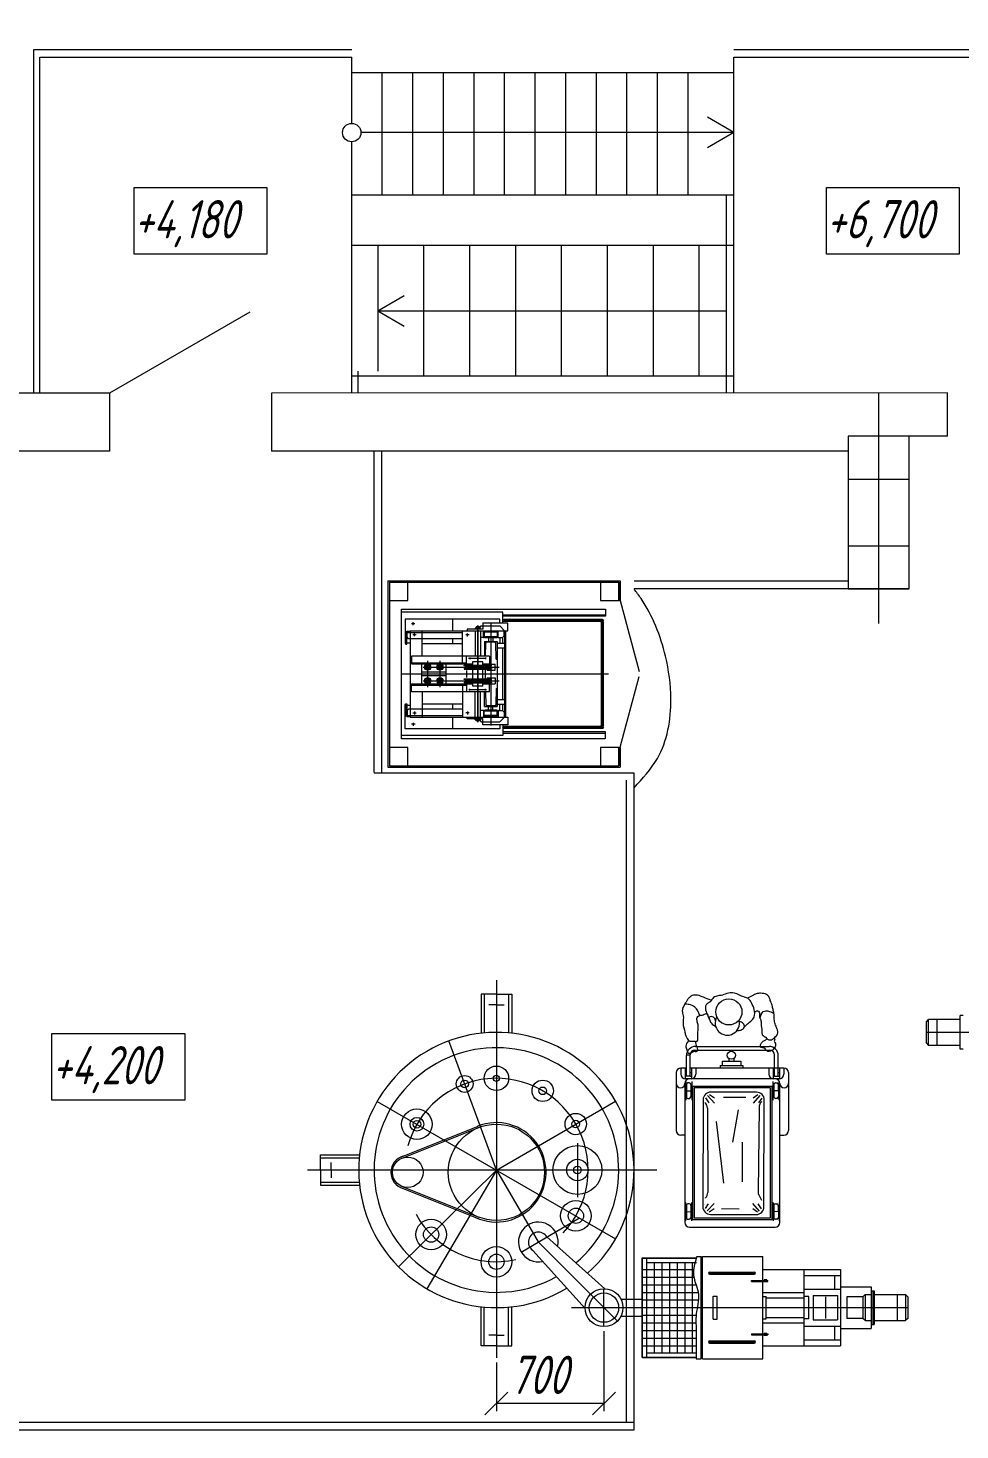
# Model space of a CAD drawing. Header units: millimetres. Extents: x 1337 to 8186, y 1899 to 5236.
# Drawn here: x 6994 to 7089.1, y 2717 to 2860 of the extents above; entities that cross this region are included whole.
import ezdxf

# ---------------------------------------------------------------- set-up
doc = ezdxf.new("R2010")
doc.units = ezdxf.units.MM
for name, color, linetype, lineweight in [('Линия связи (Вновь)', 3, 'Continuous', 60), ('Строительный', 251, 'Continuous', 13), ('Текст', 2, 'Continuous', 25)]:
    doc.layers.add(name, color=color, linetype=linetype, lineweight=lineweight)
doc.styles.add('Simplex', font='simplex.shx', dxfattribs={"width": 0.7, "oblique": 15})

# ---------------------------------------------------------------- blocks, each defined once
blk = doc.blocks.new('A$C049F4C0A')
at = {"layer": 'Строительный', "ltscale": 100}
for p, q in [((244.92, 332.669), (244.92, 355.146)), ((244.92, 355.146), (265.716, 355.146)), ((290.716, 355.146), (321.677, 355.146)), ((245.32, 354.646), (265.716, 354.646)), ((245.32, 332.669), (245.32, 354.646)), ((265.716, 350.317), (265.716, 354.646)), ((290.716, 354.646), (321.177, 354.646)), ((290.716, 332.669), (290.716, 354.646)), ((265.716, 353.646), (290.716, 353.646)), ((267.716, 345.646), (267.716, 353.646)), ((269.716, 345.646), (269.716, 353.646)), ((271.716, 345.646), (271.716, 353.646)), ((273.716, 345.646), (273.716, 353.646)), ((275.716, 345.646), (275.716, 353.646)), ((277.716, 345.646), (277.716, 353.646)), ((279.716, 345.646), (279.716, 353.646)), ((281.716, 345.646), (281.716, 353.646)), ((283.716, 345.646), (283.716, 353.646)), ((285.716, 345.646), (285.716, 353.646)), ((287.716, 345.646), (287.716, 353.646)), ((290.716, 349.717), (288.984, 350.717)), ((290.716, 349.717), (266.316, 349.717)), ((290.716, 349.717), (288.984, 348.717)), ((265.716, 332.669), (265.716, 349.117)), ((251.479, 346.128), (260.168, 346.128)), ((251.479, 341.757), (251.479, 346.128)), ((260.168, 346.128), (260.168, 341.757)), ((265.716, 345.646), (290.716, 345.646)), ((290.216, 332.669), (290.216, 345.646)), ((296.76, 346.128), (305.449, 346.128)), ((296.76, 341.757), (296.76, 346.128)), ((305.449, 346.128), (305.449, 341.757)), ((290.716, 342.327), (265.716, 342.327)), ((267.42, 342.327), (267.42, 334.103)), ((270.42, 342.327), (270.42, 333.781)), ((273.42, 342.327), (273.42, 333.781)), ((276.42, 342.327), (276.42, 333.781)), ((279.42, 342.327), (279.42, 333.781)), ((282.42, 342.327), (282.42, 333.781)), ((285.42, 342.327), (285.42, 333.781)), ((288.42, 342.327), (288.42, 333.781)), ((260.168, 341.757), (251.479, 341.757)), ((305.449, 341.757), (296.76, 341.757)), ((267.42, 338.053), (269.152, 339.053)), ((259.058, 337.969), (249.878, 332.669)), ((267.42, 338.053), (290.216, 338.053)), ((267.42, 338.053), (269.152, 337.053)), ((290.716, 333.781), (265.716, 333.781)), ((266.116, 334.103), (266.116, 332.669)), ((249.878, 332.681), (120.177, 332.669)), ((249.878, 332.681), (249.878, 328.881)), ((304.677, 332.685), (260.478, 332.681)), ((260.478, 332.681), (260.478, 328.881)), ((300.177, 332.674), (300.177, 317.615)), ((304.677, 329.869), (304.677, 332.685)), ((302.177, 329.869), (298.177, 329.869)), ((298.177, 329.869), (298.177, 319.869)), ((304.677, 329.869), (300.177, 329.869)), ((302.177, 319.869), (302.177, 329.869)), ((249.878, 328.881), (242.177, 328.88)), ((298.177, 328.884), (260.478, 328.881)), ((267.177, 307.869), (267.177, 328.869)), ((267.677, 307.869), (267.677, 328.869)), ((298.177, 327.043), (302.177, 327.043)), ((298.177, 322.695), (302.177, 322.695)), ((268.077, 320.41), (283.277, 320.41)), ((268.077, 320.41), (268.077, 308.21)), ((268.077, 320.41), (283.277, 320.41)), ((268.077, 320.41), (268.077, 308.21)), ((268.177, 320.31), (283.177, 320.31)), ((268.177, 320.31), (268.177, 308.31)), ((268.177, 320.31), (283.177, 320.31)), ((268.177, 320.31), (268.177, 308.31)), ((269.377, 320.31), (268.177, 320.31)), ((268.177, 320.31), (268.177, 319.11)), ((269.377, 320.31), (268.177, 320.31)), ((268.177, 320.31), (268.177, 319.11)), ((269.377, 319.11), (269.377, 320.31)), ((269.377, 319.11), (269.377, 320.31)), ((283.177, 320.31), (281.977, 320.31)), ((281.977, 320.31), (281.977, 319.11)), ((283.177, 320.31), (281.977, 320.31)), ((281.977, 320.31), (281.977, 319.11)), ((283.177, 320.31), (283.177, 319.11)), ((283.177, 320.31), (283.177, 319.11)), ((283.177, 319.11), (283.177, 320.31)), ((283.177, 319.11), (283.177, 320.31)), ((283.277, 320.41), (283.277, 319.11)), ((283.277, 320.41), (283.277, 319.11)), ((298.177, 320.369), (284.177, 320.369)), ((268.177, 319.11), (269.377, 319.11)), ((268.177, 319.11), (269.377, 319.11)), ((281.977, 319.11), (283.177, 319.11)), ((281.977, 319.11), (283.177, 319.11)), ((283.177, 319.11), (283.277, 319.11)), ((283.177, 319.11), (283.277, 319.11)), ((283.278, 319.106), (284.52, 314.47)), ((283.278, 319.106), (284.52, 314.47)), ((302.177, 319.869), (284.177, 319.869)), ((302.177, 319.869), (284.177, 319.869)), ((298.177, 319.869), (302.177, 319.869)), ((268.98, 310.068), (268.98, 318.553)), ((268.98, 318.553), (282.322, 318.553)), ((268.98, 310.068), (268.98, 318.553)), ((268.98, 318.553), (282.322, 318.553)), ((275.591, 318.341), (268.98, 318.341)), ((275.591, 318.341), (268.98, 318.341)), ((275.591, 317.635), (275.591, 318.341)), ((275.591, 317.635), (275.591, 318.341)), ((275.591, 318.182), (282.322, 318.182)), ((275.591, 318.182), (282.322, 318.182)), ((282.322, 318.553), (282.322, 318.094)), ((282.322, 318.553), (282.322, 318.094)), ((275.391, 317.897), (269.209, 317.897)), ((269.209, 317.897), (269.209, 316.326)), ((275.391, 317.897), (269.209, 317.897)), ((269.209, 317.897), (269.209, 316.326)), ((269.848, 317.596), (269.631, 317.596)), ((269.848, 317.596), (269.631, 317.596)), ((269.74, 317.502), (269.74, 317.691)), ((269.74, 317.502), (269.74, 317.691)), ((272.3, 317.897), (272.3, 317.14)), ((272.3, 317.897), (272.3, 317.14)), ((274.281, 317.246), (273.256, 317.246)), ((273.256, 317.246), (273.256, 317.14)), ((274.281, 317.246), (273.256, 317.246)), ((273.256, 317.246), (273.256, 317.14)), ((274.138, 317.312), (273.789, 317.312)), ((273.789, 317.312), (273.789, 317.246)), ((274.138, 317.312), (273.789, 317.312)), ((273.789, 317.312), (273.789, 317.246)), ((274.072, 317.384), (273.856, 317.384)), ((273.856, 317.384), (273.856, 317.312)), ((274.072, 317.384), (273.856, 317.384)), ((273.856, 317.384), (273.856, 317.312)), ((273.964, 317.469), (273.964, 311.151)), ((273.964, 311.151), (273.964, 317.469)), ((273.964, 317.469), (273.964, 311.151)), ((273.964, 311.151), (273.964, 317.469)), ((274.072, 317.312), (274.184, 317.452)), ((274.072, 317.312), (274.184, 317.452)), ((274.072, 317.384), (274.072, 317.312)), ((274.072, 317.384), (274.072, 317.312)), ((274.138, 317.246), (274.138, 317.312)), ((274.138, 317.246), (274.138, 317.312)), ((274.184, 317.452), (275.4, 317.452)), ((274.184, 317.452), (275.4, 317.452)), ((275.925, 317.635), (274.281, 317.635)), ((274.281, 317.635), (274.281, 317.246)), ((275.925, 317.635), (274.281, 317.635)), ((274.281, 317.635), (274.281, 317.246)), ((274.811, 317.681), (274.811, 310.94)), ((274.811, 317.681), (274.811, 310.94)), ((275.391, 317.635), (275.391, 317.897)), ((275.391, 317.635), (275.391, 317.897)), ((275.4, 317.452), (275.711, 317.14)), ((275.4, 317.452), (275.711, 317.14)), ((282.322, 318.094), (275.591, 318.094)), ((282.322, 318.094), (275.591, 318.094)), ((282.109, 317.88), (275.661, 317.88)), ((282.109, 317.88), (275.661, 317.88)), ((282.109, 317.81), (275.661, 317.81)), ((282.109, 317.81), (275.661, 317.81)), ((282.109, 317.74), (275.661, 317.74)), ((282.109, 317.74), (275.661, 317.74)), ((275.925, 317.14), (275.925, 317.635)), ((275.925, 317.14), (275.925, 317.635)), ((282.039, 317.656), (282.039, 310.965)), ((282.039, 317.656), (282.039, 310.965)), ((282.109, 317.81), (282.109, 310.81)), ((282.109, 317.81), (282.109, 310.81)), ((282.179, 310.965), (282.179, 317.656)), ((282.179, 310.965), (282.179, 317.656)), ((269.209, 316.326), (269.247, 316.261)), ((269.209, 316.326), (269.247, 316.261)), ((269.247, 316.261), (269.247, 317.049)), ((269.247, 317.049), (269.315, 317.049)), ((269.247, 316.261), (269.247, 317.049)), ((269.247, 317.049), (269.315, 317.049)), ((269.315, 316.261), (269.315, 317.1)), ((269.315, 317.1), (269.527, 317.1)), ((269.315, 316.261), (269.315, 317.1)), ((269.315, 317.1), (269.527, 317.1)), ((269.315, 316.356), (269.527, 316.356)), ((269.315, 316.356), (269.527, 316.356)), ((269.332, 316.709), (269.332, 317.032)), ((269.332, 317.032), (272.959, 317.032)), ((269.332, 316.709), (269.332, 317.032)), ((269.332, 317.032), (272.959, 317.032)), ((269.433, 316.608), (269.332, 316.709)), ((269.433, 316.608), (269.332, 316.709)), ((272.959, 316.608), (269.433, 316.608)), ((272.959, 316.608), (269.433, 316.608)), ((269.527, 317.14), (275.925, 317.14)), ((269.527, 317.14), (269.527, 311.481)), ((269.527, 317.14), (275.925, 317.14)), ((269.527, 317.14), (269.527, 311.481)), ((269.938, 316.87), (269.721, 316.87)), ((269.938, 316.87), (269.721, 316.87)), ((269.83, 316.776), (269.83, 316.964)), ((269.83, 316.776), (269.83, 316.964)), ((270.323, 315.477), (270.323, 317.14)), ((270.323, 315.477), (270.323, 317.14)), ((272.3, 316.608), (272.3, 316.291)), ((272.3, 316.608), (272.3, 316.291)), ((272.959, 315.035), (272.959, 317.14)), ((272.959, 315.035), (272.959, 317.14)), ((273.398, 316.862), (273.18, 316.862)), ((273.398, 316.862), (273.18, 316.862)), ((273.289, 316.767), (273.289, 316.956)), ((273.289, 316.767), (273.289, 316.956)), ((273.789, 317.14), (273.789, 315.477)), ((273.789, 317.14), (273.789, 315.477)), ((274.138, 317.14), (274.138, 315.477)), ((274.138, 317.14), (274.138, 315.477)), ((274.329, 316.701), (274.138, 316.701)), ((274.329, 316.701), (274.138, 316.701)), ((274.329, 316.701), (274.329, 317.14)), ((274.329, 316.701), (274.329, 317.14)), ((274.329, 316.701), (274.368, 316.701)), ((274.329, 316.701), (274.368, 316.701)), ((274.368, 316.701), (274.385, 316.734)), ((274.368, 316.701), (274.385, 316.734)), ((274.417, 317.089), (274.385, 317.034)), ((274.417, 317.089), (274.385, 317.034)), ((274.385, 317.034), (274.385, 316.734)), ((275.236, 317.034), (274.385, 317.034)), ((274.385, 317.034), (274.385, 316.734)), ((275.236, 317.034), (274.385, 317.034)), ((274.417, 316.68), (274.385, 316.734)), ((275.236, 316.734), (274.385, 316.734)), ((274.417, 316.68), (274.385, 316.734)), ((275.236, 316.734), (274.385, 316.734)), ((274.407, 316.432), (275.235, 316.432)), ((274.407, 316.432), (274.407, 315.477)), ((274.407, 316.432), (275.235, 316.432)), ((274.407, 316.432), (274.407, 315.477)), ((275.205, 317.089), (274.417, 317.089)), ((275.205, 317.089), (274.417, 317.089)), ((275.205, 316.68), (274.417, 316.68)), ((275.205, 316.68), (274.417, 316.68)), ((274.459, 315.477), (274.477, 316.333)), ((274.459, 315.477), (274.477, 316.333)), ((274.477, 316.333), (274.529, 316.398)), ((274.477, 316.333), (274.529, 316.398)), ((275.093, 316.398), (274.529, 316.398)), ((275.093, 316.398), (274.529, 316.398)), ((274.599, 317.034), (274.599, 317.089)), ((274.599, 317.034), (274.599, 317.089)), ((274.668, 316.68), (274.668, 316.432)), ((274.668, 316.68), (274.668, 316.432)), ((274.954, 316.68), (274.954, 316.432)), ((274.954, 316.68), (274.954, 316.432)), ((275.023, 317.034), (275.023, 317.089)), ((275.023, 317.034), (275.023, 317.089)), ((275.144, 316.333), (275.093, 316.398)), ((275.144, 316.333), (275.093, 316.398)), ((275.167, 315.271), (275.144, 316.333)), ((275.167, 315.271), (275.144, 316.333)), ((275.205, 317.089), (275.236, 317.034)), ((275.205, 317.089), (275.236, 317.034)), ((275.205, 316.68), (275.236, 316.734)), ((275.205, 316.68), (275.236, 316.734)), ((275.235, 316.432), (275.235, 312.189)), ((275.235, 316.432), (275.235, 312.189)), ((275.732, 316.307), (275.235, 316.307)), ((275.732, 316.307), (275.235, 316.307)), ((275.236, 317.034), (275.236, 316.734)), ((275.236, 317.034), (275.236, 316.734)), ((275.253, 316.701), (275.236, 316.734)), ((275.253, 316.701), (275.236, 316.734)), ((275.293, 316.701), (275.253, 316.701)), ((275.293, 316.701), (275.253, 316.701)), ((275.293, 316.701), (275.293, 317.14)), ((275.293, 316.701), (275.293, 317.14)), ((275.293, 316.701), (275.573, 316.701)), ((275.293, 316.701), (275.573, 316.701)), ((275.41, 316.701), (275.41, 316.307)), ((275.41, 316.701), (275.41, 316.307)), ((275.573, 316.701), (275.678, 316.806)), ((275.573, 316.701), (275.678, 316.806)), ((275.573, 316.701), (275.573, 316.307)), ((275.573, 316.701), (275.573, 316.307)), ((275.678, 316.806), (275.678, 317.14)), ((275.678, 316.806), (275.678, 317.14)), ((275.732, 311.481), (275.732, 317.14)), ((275.732, 311.481), (275.732, 317.14)), ((275.784, 311.481), (275.784, 317.14)), ((275.784, 311.481), (275.784, 317.14)), ((269.247, 316.261), (269.315, 316.261)), ((269.247, 316.261), (269.315, 316.261)), ((274.723, 315.477), (269.614, 315.477)), ((269.614, 315.477), (269.614, 314.963)), ((274.723, 315.477), (269.614, 315.477)), ((269.614, 315.477), (269.614, 314.963)), ((272.959, 316.291), (270.323, 316.291)), ((272.959, 316.291), (270.323, 316.291)), ((273.223, 314.963), (273.223, 315.477)), ((273.223, 314.963), (273.223, 315.477)), ((273.433, 315.396), (273.433, 315.274)), ((273.433, 315.396), (273.433, 315.274)), ((274.461, 315.396), (274.461, 315.274)), ((274.461, 315.396), (274.461, 315.274)), ((274.723, 315.477), (274.723, 314.963)), ((274.723, 315.477), (274.723, 314.963)), ((275.732, 316.006), (275.235, 316.006)), ((275.732, 316.006), (275.235, 316.006)), ((275.573, 316.006), (275.573, 312.615)), ((275.573, 316.006), (275.573, 312.615)), ((269.614, 315.035), (273.223, 315.035)), ((269.614, 315.035), (273.223, 315.035)), ((269.614, 314.963), (273.223, 314.963)), ((269.614, 314.963), (273.223, 314.963)), ((270.27, 314.963), (270.27, 313.657)), ((270.27, 314.963), (270.27, 313.657)), ((270.379, 314.755), (275.367, 314.755)), ((270.379, 314.755), (275.367, 314.755)), ((270.523, 314.761), (270.609, 314.899)), ((270.523, 314.761), (270.609, 314.899)), ((270.609, 314.611), (270.523, 314.761)), ((270.609, 314.611), (270.523, 314.761)), ((270.609, 314.899), (270.769, 314.899)), ((270.609, 314.899), (270.769, 314.899)), ((270.769, 314.611), (270.609, 314.611)), ((270.769, 314.611), (270.609, 314.611)), ((270.689, 313.456), (270.689, 315.164)), ((270.689, 313.456), (270.689, 315.164)), ((270.769, 314.899), (270.853, 314.755)), ((270.769, 314.899), (270.853, 314.755)), ((270.853, 314.755), (270.769, 314.611)), ((270.853, 314.755), (270.769, 314.611)), ((271.323, 314.761), (271.409, 314.899)), ((271.323, 314.761), (271.409, 314.899)), ((271.409, 314.611), (271.323, 314.761)), ((271.409, 314.611), (271.323, 314.761)), ((271.409, 314.899), (271.569, 314.899)), ((271.409, 314.899), (271.569, 314.899)), ((271.569, 314.611), (271.409, 314.611)), ((271.569, 314.611), (271.409, 314.611)), ((271.489, 313.456), (271.489, 315.164)), ((271.489, 313.456), (271.489, 315.164)), ((271.569, 314.899), (271.653, 314.755)), ((271.569, 314.899), (271.653, 314.755)), ((271.653, 314.755), (271.569, 314.611)), ((271.653, 314.755), (271.569, 314.611)), ((271.895, 313.657), (271.895, 314.963)), ((271.895, 313.657), (271.895, 314.963)), ((273.062, 314.845), (273.062, 314.881)), ((273.062, 314.881), (274.865, 314.881)), ((273.062, 314.845), (273.062, 314.881)), ((273.062, 314.881), (274.865, 314.881)), ((273.16, 314.82), (273.062, 314.845)), ((273.16, 314.82), (273.062, 314.845)), ((273.16, 314.691), (273.062, 314.665)), ((273.16, 314.691), (273.062, 314.665)), ((273.062, 314.665), (273.062, 314.629)), ((273.062, 314.665), (273.062, 314.629)), ((273.062, 314.629), (274.865, 314.629)), ((273.062, 314.629), (274.865, 314.629)), ((273.16, 314.82), (274.767, 314.82)), ((273.16, 314.82), (273.16, 314.691)), ((273.16, 314.82), (274.767, 314.82)), ((273.16, 314.82), (273.16, 314.691)), ((273.16, 314.691), (274.767, 314.691)), ((273.16, 314.691), (274.767, 314.691)), ((273.223, 314.963), (273.645, 314.963)), ((273.223, 314.963), (273.645, 314.963)), ((273.223, 314.54), (273.223, 314.081)), ((273.223, 314.54), (273.223, 314.081)), ((273.357, 315.335), (274.515, 315.335)), ((273.357, 315.335), (274.515, 315.335)), ((273.645, 314.881), (273.645, 315.132)), ((273.645, 314.881), (273.645, 315.132)), ((274.282, 315.104), (273.645, 315.104)), ((274.282, 315.104), (273.645, 315.104)), ((273.645, 313.992), (273.645, 314.629)), ((273.645, 313.992), (273.645, 314.629)), ((274.282, 314.881), (274.282, 315.104)), ((274.282, 314.881), (274.282, 315.104)), ((274.282, 314.963), (274.723, 314.963)), ((274.282, 314.963), (274.723, 314.963)), ((274.282, 313.992), (274.282, 314.629)), ((274.282, 313.992), (274.282, 314.629)), ((274.459, 313.992), (274.459, 314.629)), ((274.459, 313.992), (274.459, 314.629)), ((274.564, 314.954), (275.091, 314.954)), ((274.564, 314.954), (274.564, 314.881)), ((274.564, 314.954), (275.091, 314.954)), ((274.564, 314.954), (274.564, 314.881)), ((274.564, 314.556), (274.564, 314.629)), ((274.564, 314.556), (274.564, 314.629)), ((274.564, 314.556), (275.091, 314.556)), ((274.564, 314.556), (275.091, 314.556)), ((274.767, 314.82), (274.865, 314.845)), ((274.767, 314.82), (274.865, 314.845)), ((274.767, 314.82), (274.767, 314.691)), ((274.767, 314.82), (274.767, 314.691)), ((274.767, 314.691), (274.865, 314.665)), ((274.767, 314.691), (274.865, 314.665)), ((274.865, 314.845), (274.865, 314.881)), ((274.865, 314.845), (274.865, 314.881)), ((274.865, 314.665), (274.865, 314.629)), ((274.865, 314.665), (274.865, 314.629)), ((275.091, 314.556), (275.091, 314.954)), ((275.091, 314.556), (275.091, 314.954)), ((275.167, 315.271), (275.235, 315.253)), ((275.167, 315.271), (275.235, 315.253)), ((268.98, 314.31), (282.51, 314.31)), ((268.98, 314.31), (282.51, 314.31)), ((269.614, 313.143), (269.614, 313.657)), ((269.614, 313.657), (273.223, 313.657)), ((269.614, 313.143), (269.614, 313.657)), ((269.614, 313.657), (273.223, 313.657)), ((269.614, 313.586), (273.223, 313.586)), ((269.614, 313.586), (273.223, 313.586)), ((271.895, 314.434), (270.27, 314.434)), ((271.895, 314.434), (270.27, 314.434)), ((271.895, 314.187), (270.27, 314.187)), ((271.895, 314.187), (270.27, 314.187)), ((270.379, 313.866), (275.367, 313.866)), ((270.379, 313.866), (275.367, 313.866)), ((270.523, 313.871), (270.609, 314.01)), ((270.523, 313.871), (270.609, 314.01)), ((270.609, 313.722), (270.523, 313.871)), ((270.609, 313.722), (270.523, 313.871)), ((270.609, 314.01), (270.769, 314.01)), ((270.609, 314.01), (270.769, 314.01)), ((270.769, 313.722), (270.609, 313.722)), ((270.769, 313.722), (270.609, 313.722)), ((270.769, 314.01), (270.853, 313.866)), ((270.769, 314.01), (270.853, 313.866)), ((270.853, 313.866), (270.769, 313.722)), ((270.853, 313.866), (270.769, 313.722)), ((271.323, 313.871), (271.409, 314.01)), ((271.323, 313.871), (271.409, 314.01)), ((271.409, 313.722), (271.323, 313.871)), ((271.409, 313.722), (271.323, 313.871)), ((271.409, 314.01), (271.569, 314.01)), ((271.409, 314.01), (271.569, 314.01)), ((271.569, 313.722), (271.409, 313.722)), ((271.569, 313.722), (271.409, 313.722)), ((271.569, 314.01), (271.653, 313.866)), ((271.569, 314.01), (271.653, 313.866)), ((271.653, 313.866), (271.569, 313.722)), ((271.653, 313.866), (271.569, 313.722)), ((272.959, 313.586), (272.959, 311.481)), ((272.959, 313.586), (272.959, 311.481)), ((273.062, 313.956), (273.062, 313.992)), ((273.062, 313.992), (274.865, 313.992)), ((273.062, 313.956), (273.062, 313.992)), ((273.062, 313.992), (274.865, 313.992)), ((273.16, 313.93), (273.062, 313.956)), ((273.16, 313.93), (273.062, 313.956)), ((273.16, 313.801), (273.062, 313.775)), ((273.16, 313.801), (273.062, 313.775)), ((273.062, 313.775), (273.062, 313.74)), ((273.062, 313.775), (273.062, 313.74)), ((273.062, 313.74), (274.865, 313.74)), ((273.062, 313.74), (274.865, 313.74)), ((273.16, 313.93), (274.767, 313.93)), ((273.16, 313.801), (273.16, 313.93)), ((273.16, 313.93), (274.767, 313.93)), ((273.16, 313.801), (273.16, 313.93)), ((273.16, 313.801), (274.767, 313.801)), ((273.16, 313.801), (274.767, 313.801)), ((273.223, 313.657), (273.223, 313.143)), ((273.223, 313.657), (273.645, 313.657)), ((273.223, 313.657), (273.223, 313.143)), ((273.223, 313.657), (273.645, 313.657)), ((273.645, 313.517), (273.645, 313.74)), ((273.645, 313.517), (273.645, 313.74)), ((274.282, 313.517), (274.282, 313.74)), ((274.282, 313.517), (274.282, 313.74)), ((274.282, 313.657), (274.723, 313.657)), ((274.282, 313.657), (274.723, 313.657)), ((274.564, 314.065), (275.091, 314.065)), ((274.564, 314.065), (274.564, 313.992)), ((274.564, 314.065), (275.091, 314.065)), ((274.564, 314.065), (274.564, 313.992)), ((274.564, 313.667), (274.564, 313.74)), ((274.564, 313.667), (274.564, 313.74)), ((274.564, 313.667), (275.091, 313.667)), ((274.564, 313.667), (275.091, 313.667)), ((274.723, 313.143), (274.723, 313.657)), ((274.723, 313.143), (274.723, 313.657)), ((274.767, 313.93), (274.865, 313.956)), ((274.767, 313.93), (274.865, 313.956)), ((274.767, 313.801), (274.767, 313.93)), ((274.767, 313.801), (274.767, 313.93)), ((274.767, 313.801), (274.865, 313.775)), ((274.767, 313.801), (274.865, 313.775)), ((274.865, 313.956), (274.865, 313.992)), ((274.865, 313.956), (274.865, 313.992)), ((274.865, 313.775), (274.865, 313.74)), ((274.865, 313.775), (274.865, 313.74)), ((275.091, 314.065), (275.091, 313.667)), ((275.091, 314.065), (275.091, 313.667)), ((283.278, 309.514), (284.52, 314.151)), ((283.278, 309.514), (284.52, 314.151)), ((274.723, 313.143), (269.614, 313.143)), ((274.723, 313.143), (269.614, 313.143)), ((270.323, 313.143), (270.323, 311.481)), ((270.323, 313.143), (270.323, 311.481)), ((273.374, 313.286), (274.521, 313.286)), ((273.374, 313.286), (274.521, 313.286)), ((273.433, 313.225), (273.433, 313.347)), ((273.433, 313.225), (273.433, 313.347)), ((274.282, 313.517), (273.645, 313.517)), ((274.282, 313.517), (273.645, 313.517)), ((273.789, 311.481), (273.789, 313.143)), ((273.789, 311.481), (273.789, 313.143)), ((274.138, 311.481), (274.138, 313.143)), ((274.138, 311.481), (274.138, 313.143)), ((274.407, 312.189), (274.407, 313.143)), ((274.407, 312.189), (274.407, 313.143)), ((274.459, 313.143), (274.477, 312.288)), ((274.459, 313.143), (274.477, 312.288)), ((274.461, 313.225), (274.461, 313.347)), ((274.461, 313.225), (274.461, 313.347)), ((275.167, 313.35), (275.144, 312.288)), ((275.167, 313.35), (275.144, 312.288)), ((275.167, 313.35), (275.235, 313.368)), ((275.167, 313.35), (275.235, 313.368)), ((269.209, 312.295), (269.247, 312.36)), ((269.209, 312.295), (269.247, 312.36)), ((269.209, 310.724), (269.209, 312.295)), ((269.209, 310.724), (269.209, 312.295)), ((269.247, 312.36), (269.315, 312.36)), ((269.247, 312.36), (269.247, 311.572)), ((269.247, 312.36), (269.315, 312.36)), ((269.247, 312.36), (269.247, 311.572)), ((269.315, 312.36), (269.315, 311.52)), ((269.315, 312.36), (269.315, 311.52)), ((269.315, 312.265), (269.527, 312.265)), ((269.315, 312.265), (269.527, 312.265)), ((269.433, 312.013), (269.332, 311.912)), ((269.433, 312.013), (269.332, 311.912)), ((269.332, 311.912), (269.332, 311.589)), ((269.332, 311.912), (269.332, 311.589)), ((272.959, 312.013), (269.433, 312.013)), ((272.959, 312.013), (269.433, 312.013)), ((269.938, 311.751), (269.721, 311.751)), ((269.938, 311.751), (269.721, 311.751)), ((269.83, 311.845), (269.83, 311.656)), ((269.83, 311.845), (269.83, 311.656)), ((272.959, 312.33), (270.323, 312.33)), ((272.959, 312.33), (270.323, 312.33)), ((272.3, 312.33), (272.3, 312.013)), ((272.3, 312.33), (272.3, 312.013)), ((273.398, 311.759), (273.18, 311.759)), ((273.398, 311.759), (273.18, 311.759)), ((273.289, 311.853), (273.289, 311.665)), ((273.289, 311.853), (273.289, 311.665)), ((274.329, 311.92), (274.138, 311.92)), ((274.329, 311.92), (274.138, 311.92)), ((274.329, 311.92), (274.368, 311.92)), ((274.329, 311.92), (274.329, 311.481)), ((274.329, 311.92), (274.368, 311.92)), ((274.329, 311.92), (274.329, 311.481)), ((274.368, 311.92), (274.385, 311.887)), ((274.368, 311.92), (274.385, 311.887)), ((274.417, 311.941), (274.385, 311.887)), ((274.417, 311.941), (274.385, 311.887)), ((274.385, 311.587), (274.385, 311.887)), ((275.236, 311.887), (274.385, 311.887)), ((274.385, 311.587), (274.385, 311.887)), ((275.236, 311.887), (274.385, 311.887)), ((274.407, 312.189), (275.235, 312.189)), ((274.407, 312.189), (275.235, 312.189)), ((275.205, 311.941), (274.417, 311.941)), ((275.205, 311.941), (274.417, 311.941)), ((274.477, 312.288), (274.529, 312.223)), ((274.477, 312.288), (274.529, 312.223)), ((275.093, 312.223), (274.529, 312.223)), ((275.093, 312.223), (274.529, 312.223)), ((274.668, 311.941), (274.668, 312.189)), ((274.668, 311.941), (274.668, 312.189)), ((274.954, 311.941), (274.954, 312.189)), ((274.954, 311.941), (274.954, 312.189)), ((275.144, 312.288), (275.093, 312.223)), ((275.144, 312.288), (275.093, 312.223)), ((275.205, 311.941), (275.236, 311.887)), ((275.205, 311.941), (275.236, 311.887)), ((275.732, 312.615), (275.235, 312.615)), ((275.732, 312.615), (275.235, 312.615)), ((275.732, 312.313), (275.235, 312.313)), ((275.732, 312.313), (275.235, 312.313)), ((275.253, 311.92), (275.236, 311.887)), ((275.253, 311.92), (275.236, 311.887)), ((275.236, 311.587), (275.236, 311.887)), ((275.236, 311.587), (275.236, 311.887)), ((275.293, 311.92), (275.253, 311.92)), ((275.293, 311.92), (275.253, 311.92)), ((275.293, 311.92), (275.293, 311.481)), ((275.293, 311.92), (275.573, 311.92)), ((275.293, 311.92), (275.293, 311.481)), ((275.293, 311.92), (275.573, 311.92)), ((275.41, 311.92), (275.41, 312.313)), ((275.41, 311.92), (275.41, 312.313)), ((275.573, 312.313), (275.573, 311.92)), ((275.573, 312.313), (275.573, 311.92)), ((275.573, 311.92), (275.678, 311.814)), ((275.573, 311.92), (275.678, 311.814)), ((275.678, 311.814), (275.678, 311.481)), ((275.678, 311.814), (275.678, 311.481)), ((269.247, 311.572), (269.315, 311.572)), ((269.247, 311.572), (269.315, 311.572)), ((269.315, 311.52), (269.527, 311.52)), ((269.315, 311.52), (269.527, 311.52)), ((269.332, 311.589), (272.959, 311.589)), ((269.332, 311.589), (272.959, 311.589)), ((269.527, 311.481), (275.925, 311.481)), ((269.527, 311.481), (275.925, 311.481)), ((269.848, 311.024), (269.631, 311.024)), ((269.848, 311.024), (269.631, 311.024)), ((269.855, 311.024), (269.638, 311.024)), ((269.855, 311.024), (269.638, 311.024)), ((269.74, 311.119), (269.74, 310.93)), ((269.74, 311.119), (269.74, 310.93)), ((269.74, 311.106), (269.74, 310.918)), ((269.74, 311.106), (269.74, 310.918)), ((272.3, 311.481), (272.3, 310.724)), ((272.3, 311.481), (272.3, 310.724)), ((273.256, 311.374), (273.256, 311.481)), ((273.256, 311.374), (273.256, 311.481)), ((274.281, 311.374), (273.256, 311.374)), ((274.281, 311.374), (273.256, 311.374)), ((273.789, 311.309), (273.789, 311.374)), ((273.789, 311.309), (273.789, 311.374)), ((274.138, 311.309), (273.789, 311.309)), ((274.138, 311.309), (273.789, 311.309)), ((273.856, 311.237), (273.856, 311.309)), ((273.856, 311.237), (273.856, 311.309)), ((274.072, 311.237), (273.856, 311.237)), ((274.072, 311.237), (273.856, 311.237)), ((274.072, 311.237), (274.072, 311.309)), ((274.072, 311.309), (274.184, 311.169)), ((274.072, 311.237), (274.072, 311.309)), ((274.072, 311.309), (274.184, 311.169)), ((274.138, 311.374), (274.138, 311.309)), ((274.138, 311.374), (274.138, 311.309)), ((274.184, 311.169), (275.4, 311.169)), ((274.184, 311.169), (275.4, 311.169)), ((274.281, 310.985), (274.281, 311.374)), ((274.281, 310.985), (274.281, 311.374)), ((275.925, 310.985), (274.281, 310.985)), ((275.925, 310.985), (274.281, 310.985)), ((274.417, 311.532), (274.385, 311.587)), ((275.236, 311.587), (274.385, 311.587)), ((274.417, 311.532), (274.385, 311.587)), ((275.236, 311.587), (274.385, 311.587)), ((275.205, 311.532), (274.417, 311.532)), ((275.205, 311.532), (274.417, 311.532)), ((274.599, 311.587), (274.599, 311.532)), ((274.599, 311.587), (274.599, 311.532)), ((275.023, 311.587), (275.023, 311.532)), ((275.023, 311.587), (275.023, 311.532)), ((275.205, 311.532), (275.236, 311.587)), ((275.205, 311.532), (275.236, 311.587)), ((275.391, 310.985), (275.391, 310.724)), ((275.391, 310.985), (275.391, 310.724)), ((275.4, 311.169), (275.711, 311.481)), ((275.4, 311.169), (275.711, 311.481)), ((275.591, 310.985), (275.591, 310.28)), ((275.591, 310.985), (275.591, 310.28)), ((282.109, 310.88), (275.661, 310.88)), ((282.109, 310.88), (275.661, 310.88)), ((282.109, 310.81), (275.661, 310.81)), ((282.109, 310.81), (275.661, 310.81)), ((275.925, 311.481), (275.925, 310.985)), ((275.925, 311.481), (275.925, 310.985)), ((275.591, 310.28), (268.98, 310.28)), ((275.591, 310.28), (268.98, 310.28)), ((282.268, 310.068), (268.98, 310.068)), ((282.268, 310.068), (268.98, 310.068)), ((275.391, 310.724), (269.209, 310.724)), ((275.391, 310.724), (269.209, 310.724)), ((282.322, 310.527), (275.591, 310.527)), ((282.322, 310.527), (275.591, 310.527)), ((275.591, 310.439), (282.322, 310.439)), ((275.591, 310.439), (282.322, 310.439)), ((282.109, 310.74), (275.661, 310.74)), ((282.109, 310.74), (275.661, 310.74)), ((282.322, 310.068), (282.322, 310.527)), ((282.322, 310.068), (282.322, 310.527)), ((269.377, 309.51), (268.177, 309.51)), ((268.177, 309.51), (268.177, 308.31)), ((269.377, 309.51), (268.177, 309.51)), ((268.177, 309.51), (268.177, 308.31)), ((269.377, 308.31), (269.377, 309.51)), ((269.377, 308.31), (269.377, 309.51)), ((283.177, 309.51), (281.977, 309.51)), ((281.977, 309.51), (281.977, 308.31)), ((283.177, 309.51), (281.977, 309.51)), ((281.977, 309.51), (281.977, 308.31)), ((283.177, 309.51), (283.177, 308.31)), ((283.177, 309.51), (283.277, 309.51)), ((283.177, 309.51), (283.177, 308.31)), ((283.177, 309.51), (283.277, 309.51)), ((283.177, 308.31), (283.177, 309.51)), ((283.177, 308.31), (283.177, 309.51)), ((283.277, 309.51), (283.277, 308.21)), ((283.277, 309.51), (283.277, 308.21)), ((268.077, 308.21), (283.277, 308.21)), ((268.077, 308.21), (283.277, 308.21)), ((268.177, 308.31), (283.177, 308.31)), ((268.177, 308.31), (283.177, 308.31)), ((268.177, 308.31), (269.377, 308.31)), ((268.177, 308.31), (269.377, 308.31)), ((281.977, 308.31), (283.177, 308.31)), ((281.977, 308.31), (283.177, 308.31)), ((284.177, 307.833), (267.177, 307.833)), ((283.677, 307.833), (267.177, 307.833)), ((283.677, 265.369), (283.677, 307.369)), ((284.177, 264.869), (284.177, 307.833)), ((275.177, 294.278), (275.177, 269.58)), ((275.177, 293.369), (274.177, 293.369)), ((274.177, 293.369), (274.177, 290.809)), ((274.377, 293.369), (274.377, 290.829)), ((275.177, 292.669), (274.677, 292.669)), ((275.177, 293.369), (276.177, 293.369)), ((275.177, 292.669), (275.677, 292.669)), ((275.977, 293.369), (275.977, 290.829)), ((276.177, 293.369), (276.177, 290.809)), ((303.297, 291.569), (303.447, 291.719)), ((303.297, 290.169), (303.297, 291.569)), ((305.497, 291.719), (303.447, 291.719)), ((303.447, 290.019), (303.447, 291.719)), ((303.997, 290.019), (303.997, 291.719)), ((305.497, 289.769), (305.497, 291.969)), ((305.697, 291.969), (305.497, 291.969)), ((246.113, 290.805), (254.802, 290.805)), ((246.113, 286.434), (246.113, 290.805)), ((254.802, 290.805), (254.802, 286.434)), ((325.304, 290.869), (303.297, 290.869)), ((275.177, 281.869), (272.062, 290.313)), ((288.205, 289.95), (293.013, 289.95)), ((303.297, 290.169), (303.447, 290.019)), ((305.497, 290.019), (303.447, 290.019)), ((305.697, 289.769), (305.497, 289.769)), ((287.605, 289.4), (287.855, 289.4)), ((287.605, 288.015), (287.605, 289.35)), ((287.855, 288.015), (287.855, 289.4)), ((288.155, 289.7), (293.063, 289.7)), ((289.939, 288.999), (289.938, 288.709)), ((289.942, 288.999), (291.166, 288.995)), ((290.383, 289.163), (290.383, 288.996)), ((290.698, 289.163), (290.698, 288.996)), ((291.162, 288.995), (291.161, 288.706)), ((293.363, 288.015), (293.363, 289.4)), ((293.613, 288.015), (293.613, 289.35)), ((286.937, 288.24), (286.937, 284.454)), ((287.605, 288.54), (287.237, 288.54)), ((287.246, 288.54), (287.246, 288.135)), ((287.525, 288.54), (287.525, 287.836)), ((287.605, 288.252), (287.525, 288.252)), ((287.605, 288.015), (287.525, 288.015)), ((287.855, 288.015), (287.605, 288.015)), ((293.981, 288.54), (287.855, 288.54)), ((287.855, 288.252), (287.935, 288.252)), ((287.855, 288.015), (287.935, 288.015)), ((287.935, 288.54), (287.935, 287.835)), ((288.214, 288.54), (288.214, 288.135)), ((289.804, 288.711), (289.803, 288.54)), ((289.804, 288.71), (291.296, 288.705)), ((291.296, 288.705), (291.295, 288.54)), ((293.003, 288.54), (293.003, 288.135)), ((293.282, 288.54), (293.282, 287.835)), ((293.363, 288.252), (293.282, 288.252)), ((293.363, 288.015), (293.282, 288.015)), ((293.363, 288.015), (293.613, 288.015)), ((293.613, 288.252), (293.693, 288.252)), ((293.613, 288.015), (293.693, 288.015)), ((293.693, 288.54), (293.693, 287.894)), ((293.693, 288.54), (293.693, 287.836)), ((293.972, 288.54), (293.972, 288.135)), ((294.281, 288.24), (294.281, 284.454)), ((287.509, 287.535), (287.509, 278.435)), ((287.523, 287.05), (287.987, 287.048)), ((293.672, 287.835), (287.546, 287.835)), ((287.577, 287.651), (287.57, 286.448)), ((287.603, 287.461), (287.601, 286.652)), ((287.793, 287.561), (287.704, 287.561)), ((287.892, 287.46), (287.89, 286.651)), ((287.967, 287.65), (287.967, 286.447)), ((293.209, 287.335), (288.009, 287.335)), ((288.009, 287.335), (288.009, 278.635)), ((293.109, 287.235), (288.109, 287.235)), ((288.109, 287.235), (288.109, 278.735)), ((293.109, 278.735), (293.109, 287.235)), ((293.209, 278.635), (293.209, 287.335)), ((293.694, 287.05), (293.23, 287.048)), ((293.251, 287.65), (293.251, 286.447)), ((293.325, 287.46), (293.328, 286.651)), ((293.425, 287.561), (293.514, 287.561)), ((293.614, 287.461), (293.616, 286.652)), ((293.64, 287.651), (293.648, 286.448)), ((293.709, 278.435), (293.709, 287.535)), ((254.802, 286.434), (246.113, 286.434)), ((267.378, 286.36), (282.976, 277.378)), ((275.177, 281.869), (282.967, 286.377)), ((287.701, 286.551), (287.79, 286.551)), ((288.696, 286.468), (288.675, 279.468)), ((288.804, 286.292), (288.807, 286.289)), ((288.863, 286.587), (289.079, 286.272)), ((288.982, 286.744), (289.432, 286.251)), ((289.119, 286.803), (289.433, 286.585)), ((292.198, 286.957), (289.198, 286.966)), ((290.023, 286.643), (291.496, 286.638)), ((292.412, 286.734), (291.959, 286.243)), ((292.275, 286.793), (291.96, 286.578)), ((292.529, 286.576), (292.312, 286.262)), ((292.536, 286.36), (292.505, 286.328)), ((292.588, 286.281), (292.584, 286.278)), ((292.675, 279.456), (292.696, 286.456)), ((293.517, 286.551), (293.428, 286.551)), ((288.98, 285.913), (289.001, 280.402)), ((290.999, 285.807), (290.609, 283.692)), ((292.358, 285.98), (292.288, 280.468)), ((268.87, 282.695), (273.988, 284.743)), ((268.907, 282.602), (274.025, 284.651)), ((289.556, 285.042), (290.024, 281)), ((280.477, 283.634), (280.477, 280.086)), ((287.509, 284.154), (287.237, 284.154)), ((291.273, 281.093), (291.281, 283.69)), ((293.709, 284.154), (293.981, 284.154)), ((263.677, 281.869), (263.677, 282.869)), ((263.677, 282.869), (266.237, 282.869)), ((263.677, 282.669), (266.217, 282.669)), ((275.177, 283.037), (275.177, 280.601)), ((285.677, 281.869), (262.831, 281.869)), ((263.677, 281.869), (263.677, 280.869)), ((264.377, 281.869), (264.377, 282.369)), ((264.377, 281.869), (264.377, 281.369)), ((275.177, 281.869), (268.777, 275.541)), ((275.177, 281.869), (270.633, 274.1)), ((275.177, 281.869), (277.919, 277.162)), ((280.458, 281.85), (280.477, 281.869)), ((263.677, 281.069), (266.217, 281.069)), ((263.677, 280.869), (266.237, 280.869)), ((268.87, 280.743), (273.988, 278.694)), ((268.907, 280.835), (274.025, 278.787)), ((287.554, 279.748), (287.546, 278.544)), ((287.793, 279.657), (287.704, 279.657)), ((287.943, 279.747), (287.943, 278.543)), ((288.784, 279.643), (288.787, 279.646)), ((288.842, 279.348), (289.059, 279.662)), ((288.844, 280.035), (288.854, 280.045)), ((288.959, 279.19), (289.413, 279.681)), ((292.39, 279.18), (291.939, 279.673)), ((292.508, 279.337), (292.293, 279.652)), ((292.537, 279.886), (292.352, 280.217)), ((292.568, 279.632), (292.565, 279.635)), ((293.274, 279.747), (293.274, 278.543)), ((293.425, 279.657), (293.514, 279.657)), ((293.664, 279.748), (293.671, 278.544)), ((276.796, 276.507), (280.617, 278.733)), ((287.523, 279.146), (287.987, 279.145)), ((287.603, 279.558), (287.601, 278.748)), ((287.892, 279.557), (287.89, 278.747)), ((288.109, 278.735), (293.109, 278.735)), ((289.097, 279.131), (289.412, 279.346)), ((289.174, 278.966), (292.174, 278.958)), ((289.903, 279.343), (291.062, 279.34)), ((292.252, 279.121), (291.938, 279.339)), ((293.694, 279.146), (293.23, 279.145)), ((293.325, 279.557), (293.328, 278.747)), ((293.614, 279.558), (293.616, 278.748)), ((287.701, 278.648), (287.79, 278.647)), ((287.809, 278.135), (293.409, 278.135)), ((288.009, 278.635), (293.209, 278.635)), ((293.517, 278.648), (293.428, 278.647)), ((277.919, 277.162), (283.089, 271.992)), ((282.264, 274.108), (278.481, 277.489)), ((277.358, 276.834), (280.973, 272.813)), ((284.712, 276.119), (288.263, 276.119)), ((284.712, 269.619), (284.712, 276.119)), ((284.712, 276.099), (288.263, 276.099)), ((284.732, 269.619), (284.732, 276.119)), ((285.012, 269.619), (285.012, 276.119)), ((288.294, 276.219), (288.572, 276.219)), ((288.572, 269.519), (288.572, 276.219)), ((288.612, 269.519), (288.612, 276.219)), ((288.652, 276.219), (292.612, 276.219)), ((288.652, 269.519), (288.652, 276.219)), ((292.612, 274.649), (292.612, 276.219)), ((284.712, 275.369), (288.082, 275.369)), ((285.012, 275.819), (288.263, 275.819)), ((285.512, 269.919), (285.512, 275.819)), ((286.012, 269.919), (286.012, 275.819)), ((286.512, 269.919), (286.512, 275.819)), ((287.012, 269.919), (287.012, 275.819)), ((287.512, 269.919), (287.512, 275.819)), ((288.012, 269.919), (288.012, 275.819)), ((289.042, 275.119), (292.112, 275.119)), ((289.112, 275.189), (292.042, 275.189)), ((292.612, 275.369), (297.692, 275.369)), ((295.312, 270.369), (295.312, 275.369)), ((297.692, 275.369), (297.692, 270.369)), ((284.712, 274.869), (288.093, 274.869)), ((284.712, 274.369), (288.232, 274.369)), ((289.112, 275.049), (292.042, 275.049)), ((291.862, 274.649), (292.939, 274.649)), ((291.862, 274.589), (291.862, 274.649)), ((291.862, 274.589), (292.939, 274.589)), ((292.612, 269.519), (292.612, 274.589)), ((292.871, 274.686), (292.682, 274.686)), ((292.682, 274.686), (292.682, 274.649)), ((292.682, 274.553), (292.682, 274.589)), ((292.871, 274.553), (292.682, 274.553)), ((292.871, 274.649), (292.871, 274.686)), ((292.871, 274.589), (292.871, 274.553)), ((292.939, 274.589), (292.939, 274.649)), ((295.312, 274.969), (297.692, 274.969)), ((297.292, 274.969), (297.292, 274.071)), ((297.692, 274.238), (299.692, 274.238)), ((299.692, 274.238), (299.692, 271.5)), ((282.212, 271.629), (282.212, 274.109)), ((283.318, 273.429), (284.712, 273.429)), ((284.712, 273.869), (288.39, 273.869)), ((284.712, 273.369), (288.39, 273.369)), ((289.362, 273.619), (289.612, 273.619)), ((289.362, 272.119), (289.362, 273.619)), ((289.612, 272.119), (289.612, 273.619)), ((292.612, 273.869), (295.312, 273.869)), ((292.612, 273.598), (292.812, 273.598)), ((292.812, 272.14), (292.812, 273.598)), ((292.812, 273.519), (295.312, 273.519)), ((295.312, 274.071), (297.692, 274.071)), ((295.612, 273.598), (295.312, 273.598)), ((295.612, 272.14), (295.612, 273.598)), ((295.892, 273.669), (295.892, 272.069)), ((295.892, 273.669), (297.492, 273.669)), ((296.692, 273.569), (296.692, 272.169)), ((297.492, 273.669), (297.492, 272.069)), ((298.092, 273.569), (298.092, 272.169)), ((299.142, 273.569), (298.092, 273.569)), ((299.292, 273.719), (299.142, 273.569)), ((299.142, 273.569), (299.142, 272.169)), ((299.292, 273.719), (299.692, 273.719)), ((299.292, 273.719), (299.292, 272.019)), ((299.692, 273.969), (299.692, 271.769)), ((299.692, 273.969), (299.892, 273.969)), ((299.792, 273.969), (299.792, 271.769)), ((299.892, 273.969), (299.892, 271.769)), ((299.892, 273.719), (301.942, 273.719)), ((301.392, 273.719), (301.392, 272.019)), ((301.942, 273.719), (301.942, 272.019)), ((302.092, 273.569), (301.942, 273.719)), ((302.092, 273.569), (302.092, 272.169)), ((274.177, 270.369), (274.177, 272.929)), ((274.377, 270.369), (274.377, 272.909)), ((275.977, 270.369), (275.977, 272.909)), ((276.177, 270.369), (276.177, 272.929)), ((280.085, 272.869), (302.092, 272.869)), ((283.318, 272.309), (284.712, 272.309)), ((284.712, 272.369), (288.239, 272.369)), ((284.712, 271.869), (288.239, 271.869)), ((289.362, 272.119), (289.612, 272.119)), ((292.612, 272.14), (292.812, 272.14)), ((292.612, 271.869), (295.312, 271.869)), ((292.812, 272.219), (295.312, 272.219)), ((295.612, 272.14), (295.312, 272.14)), ((295.312, 271.668), (297.692, 271.668)), ((295.892, 272.069), (297.492, 272.069)), ((297.292, 271.668), (297.292, 270.769)), ((297.692, 271.5), (299.692, 271.5)), ((299.142, 272.169), (298.092, 272.169)), ((299.292, 272.019), (299.142, 272.169)), ((299.292, 272.019), (299.692, 272.019)), ((299.692, 271.769), (299.892, 271.769)), ((299.892, 272.019), (301.942, 272.019)), ((302.092, 272.169), (301.942, 272.019)), ((275.177, 271.069), (274.677, 271.069)), ((275.177, 271.069), (275.677, 271.069)), ((282.212, 271.329), (282.212, 266.099)), ((284.712, 271.369), (288.239, 271.369)), ((284.712, 270.869), (288.239, 270.869)), ((289.042, 270.619), (292.112, 270.619)), ((289.112, 270.689), (292.042, 270.689)), ((289.112, 270.549), (292.042, 270.549)), ((291.862, 271.149), (292.939, 271.149)), ((291.862, 271.149), (291.862, 271.089)), ((291.862, 271.089), (292.939, 271.089)), ((292.871, 271.186), (292.682, 271.186)), ((292.682, 271.186), (292.682, 271.149)), ((292.682, 271.053), (292.682, 271.089)), ((292.871, 271.053), (292.682, 271.053)), ((292.871, 271.149), (292.871, 271.186)), ((292.871, 271.089), (292.871, 271.053)), ((292.939, 271.149), (292.939, 271.089)), ((295.312, 270.769), (297.692, 270.769)), ((275.177, 270.369), (274.177, 270.369)), ((275.177, 270.369), (276.177, 270.369)), ((284.712, 270.369), (288.239, 270.369)), ((284.712, 269.639), (288.248, 269.639)), ((284.712, 269.619), (288.248, 269.619)), ((285.012, 269.919), (288.248, 269.919)), ((292.612, 270.369), (297.692, 270.369)), ((275.177, 269.28), (275.177, 266.099)), ((288.249, 269.519), (288.572, 269.519)), ((288.652, 269.519), (292.612, 269.519)), ((275.927, 267.349), (274.427, 265.849)), ((281.462, 265.849), (282.962, 267.349)), ((282.212, 266.599), (275.177, 266.599)), ((120.677, 265.369), (284.177, 265.369)), ((120.177, 264.869), (284.177, 264.869))]:
    blk.add_line(p, q, dxfattribs=at)
for centre, radius in [((265.716, 349.717), 0.6), ((275.661, 317.81), 0.0701), ((275.661, 317.81), 0.0701), ((282.109, 317.81), 0.0701), ((282.109, 317.81), 0.0701), ((282.109, 317.656), 0.0701), ((282.109, 317.656), 0.0701), ((270.689, 314.755), 0.201), ((270.689, 314.755), 0.201), ((270.689, 314.755), 0.0936), ((270.689, 314.755), 0.0936), ((271.489, 314.755), 0.201), ((271.489, 314.755), 0.201), ((271.489, 314.755), 0.0936), ((271.489, 314.755), 0.0936), ((274.811, 314.755), 0.0439), ((274.811, 314.755), 0.0439), ((270.689, 313.866), 0.201), ((270.689, 313.866), 0.201), ((270.689, 313.866), 0.0936), ((270.689, 313.866), 0.0936), ((271.489, 313.866), 0.201), ((271.489, 313.866), 0.201), ((271.489, 313.866), 0.0936), ((271.489, 313.866), 0.0936), ((274.811, 313.866), 0.0439), ((274.811, 313.866), 0.0439), ((275.661, 310.81), 0.0701), ((275.661, 310.81), 0.0701), ((282.109, 310.965), 0.0701), ((282.109, 310.965), 0.0701), ((282.109, 310.81), 0.0701), ((282.109, 310.81), 0.0701), ((290.382, 292.21), 0.854), ((290.54, 289.375), 0.264), ((273.1, 287.498), 0.55), ((275.177, 287.869), 0.8), ((275.177, 287.869), 0.2), ((273.1, 287.498), 0.25), ((278.206, 287.048), 0.7), ((278.206, 287.048), 0.25), ((269.977, 284.863), 1), ((269.977, 284.863), 0.45), ((280.37, 284.874), 0.7), ((269.977, 284.863), 0.25), ((275.177, 281.719), 3.15), ((280.37, 284.874), 0.25), ((280.477, 281.869), 1.6), ((269.377, 281.719), 1), ((280.477, 281.869), 0.7), ((280.477, 281.869), 0.25), ((280.377, 278.875), 1), ((280.377, 278.875), 0.5), ((270.91, 277.651), 1), ((270.91, 277.651), 0.5), ((275.177, 275.869), 1), ((275.177, 275.869), 0.5), ((282.212, 272.869), 1.24), ((282.212, 272.869), 0.96)]:
    blk.add_circle(centre, radius, dxfattribs=at)
for centre, radius, start, end in [((289.252, 291.654), 0.248, 354.76817, 129.54068), ((290.278, 291.479), 0.793, 149.62757, 14.08165), ((291.096, 291.254), 0.302, 349.874, 95.50906), ((275.177, 281.869), 9, 311.42077, 300.78111), ((275.177, 281.869), 8, 310.56691, 299.36249), ((288.205, 289.35), 0.6, 90, 180), ((293.013, 289.35), 0.6, 0, 90), ((288.155, 289.4), 0.3, 90, 180), ((293.063, 289.4), 0.3, 0, 90), ((287.237, 288.24), 0.3, 90, 180), ((287.546, 288.135), 0.3, 180, 270), ((287.914, 288.135), 0.3, 270, 0), ((293.303, 288.135), 0.3, 180, 270), ((293.672, 288.135), 0.3, 270, 0), ((293.981, 288.24), 0.3, 0, 90), ((275.177, 281.869), 6, 316.66978, 164.61069), ((287.223, 287.535), 0.286, 180, 0), ((287.809, 287.535), 0.3, 90, 180), ((287.703, 287.461), 0.1, 89.82942, 179.82942), ((287.792, 287.461), 0.1, 359.82942, 89.82942), ((293.425, 287.461), 0.1, 90.17058, 180.17058), ((293.409, 287.535), 0.3, 0, 90), ((293.514, 287.461), 0.1, 0.17058, 90.17058), ((293.995, 287.535), 0.286, 180, 0), ((287.701, 286.651), 0.1, 179.82942, 269.82942), ((287.79, 286.651), 0.1, 269.82942, 359.82942), ((289.196, 286.466), 0.5, 89.82942, 179.82942), ((288.48, 285.911), 0.5, 0.2226, 49.18524), ((292.196, 286.457), 0.5, 359.82942, 89.82942), ((292.196, 286.457), 0.5, 359.82942, 89.82942), ((292.858, 285.974), 0.5, 134.87281, 179.2758), ((293.428, 286.651), 0.1, 180.17058, 270.17058), ((293.516, 286.651), 0.1, 270.17058, 0.17058), ((275.177, 281.719), 3.25, 245.19404, 112.15831), ((287.237, 284.454), 0.3, 180, 270), ((293.981, 284.454), 0.3, 270, 0), ((269.377, 281.719), 1.1, 106.19742, 253.80258), ((287.703, 279.557), 0.1, 89.82942, 179.82942), ((287.792, 279.557), 0.1, 359.82942, 89.82942), ((288.501, 280.4), 0.5, 314.87263, 0.2226), ((292.788, 280.461), 0.5, 179.2758, 209.26813), ((293.425, 279.557), 0.1, 90.17058, 180.17058), ((293.514, 279.557), 0.1, 0.17058, 90.17058), ((275.177, 281.869), 6, 208.82603, 282.32042), ((287.701, 278.748), 0.1, 179.82942, 269.82942), ((287.79, 278.747), 0.1, 269.82942, 359.82942), ((289.175, 279.466), 0.5, 179.82942, 269.82942), ((289.175, 279.466), 0.5, 179.82942, 269.82942), ((292.175, 279.458), 0.5, 269.82942, 359.82942), ((292.175, 279.458), 0.5, 269.82942, 359.82942), ((292.175, 279.458), 0.5, 269.82942, 359.82942), ((293.428, 278.747), 0.1, 180.17058, 270.17058), ((293.516, 278.748), 0.1, 270.17058, 0.17058), ((277.919, 277.162), 1.3, 346.60868, 282.64621), ((277.919, 277.162), 0.65, 30.2226, 233.69185), ((287.809, 278.435), 0.3, 180, 270), ((293.409, 278.435), 0.3, 270, 0), ((289.112, 275.119), 0.07, 90, 270), ((289.112, 275.119), 0.07, 90, 270), ((292.042, 275.119), 0.07, 270, 90), ((292.042, 275.119), 0.07, 270, 90), ((289.112, 270.619), 0.07, 90, 270), ((289.112, 270.619), 0.07, 90, 270), ((292.042, 270.619), 0.07, 270, 90), ((292.042, 270.619), 0.07, 270, 90)]:
    blk.add_arc(centre, radius, start, end, dxfattribs=at)
blk.add_spline([(284.177, 306.869), (285.703, 308.78), (286.59, 312.678), (286.235, 315.469), (284.639, 319.235), (284.177, 319.869)], degree=3, dxfattribs=at)
blk.add_spline([(284.177, 306.869), (285.703, 308.78), (286.59, 312.678), (286.235, 315.469), (284.639, 319.235), (284.177, 319.869)], degree=3, dxfattribs=at)
for points, knots in [([(290.932, 291.002), (291.021, 290.997), (291.195, 290.988), (291.379, 291.178), (291.618, 291.489), (292.111, 291.753), (292.071, 292.385), (291.879, 292.759), (291.694, 293.103), (291.345, 293.167), (290.994, 293.382), (290.506, 293.511), (290.063, 293.335), (289.709, 293.255), (289.336, 293.193), (289.207, 292.843), (288.796, 292.703), (288.855, 292.252), (289.011, 291.972), (289.104, 291.717), (289.224, 291.425), (289.427, 291.311), (289.551, 291.241)], [0, 0, 0, 0, 0.255034, 0.499067, 0.739724, 1.457702, 1.95223, 2.424941, 2.767146, 3.032933, 3.430783, 4.015976, 4.450772, 4.819954, 5.136, 5.490195, 5.822949, 6.269028, 6.575478, 6.820456, 7.082573, 7.493738, 7.493738, 7.493738, 7.493738]), ([(292.083, 292.213), (292.143, 292.254), (292.243, 292.323), (292.434, 292.154), (292.346, 291.91), (292.496, 291.677), (292.486, 291.431), (292.518, 291.176), (292.556, 290.949), (292.526, 290.647), (292.791, 290.588), (292.891, 290.414), (293.027, 290.367), (293.222, 290.385), (293.388, 290.549), (293.627, 290.762), (293.537, 291.122), (293.398, 291.411), (293.328, 291.757), (293.356, 292.076), (293.258, 292.373), (293.222, 292.664), (293.096, 292.915), (293.032, 293.176), (292.821, 293.399), (292.491, 293.44), (292.175, 293.411), (291.899, 293.261), (291.706, 293.166), (291.589, 293.108)], [0, 0, 0, 0, 0.190422, 0.318103, 0.642523, 0.840858, 1.1092, 1.360078, 1.610937, 1.819994, 2.165681, 2.225196, 2.415108, 2.54893, 2.798019, 3.089845, 3.442314, 3.774706, 4.081689, 4.481433, 4.718978, 5.011091, 5.353806, 5.55377, 5.80956, 6.215406, 6.497507, 6.752092, 7.145345, 7.145345, 7.145345, 7.145345]), ([(289.212, 292.97), (289.048, 293.034), (288.756, 293.148), (288.383, 293.305), (288.047, 293.329), (287.817, 293.194), (287.637, 292.968), (287.481, 292.68), (287.27, 292.322), (287.449, 291.913), (287.327, 291.428), (287.492, 291.006), (287.537, 290.652), (287.66, 290.499), (287.701, 290.326), (287.892, 290.292), (288.062, 290.328), (288.33, 290.233), (288.361, 290.481), (288.355, 290.698), (288.356, 291.012), (288.399, 291.338), (288.297, 291.601), (288.268, 291.836), (288.456, 291.999), (288.682, 291.974), (288.987, 292.191), (289.011, 291.888), (289.075, 291.781), (289.102, 291.735)], [0, 0, 0, 0, 0.528447, 0.941731, 1.212333, 1.503267, 1.696697, 2.072213, 2.507877, 2.837049, 3.322973, 3.937502, 4.168739, 4.363948, 4.527476, 4.636847, 4.888241, 5.112715, 5.251359, 5.505864, 5.814362, 6.178961, 6.466407, 6.665524, 6.831604, 7.120871, 7.380429, 7.605955, 7.773241, 7.773241, 7.773241, 7.773241]), ([(288.478, 291.972), (288.395, 292.183), (288.261, 292.527), (287.82, 292.701), (287.592, 292.713), (287.5, 292.718)], [0, 0, 0, 0, 0.645298, 1.051107, 1.331019, 1.331019, 1.331019, 1.331019]), ([(292.432, 291.774), (292.466, 291.954), (292.513, 292.195), (292.82, 292.313), (293.065, 292.249), (293.235, 292.169), (293.327, 292.126)], [0, 0, 0, 0, 0.495698, 0.661833, 0.922047, 1.22809, 1.22809, 1.22809, 1.22809]), ([(288.19, 290.282), (288.215, 290.164), (288.252, 289.982), (288.337, 289.779), (288.303, 289.551), (288.08, 289.657), (287.955, 289.522), (287.722, 289.439), (287.653, 289.729), (287.535, 290.005), (287.671, 290.204), (287.753, 290.324)], [0, 0, 0, 0, 0.356601, 0.548319, 0.69299, 0.884661, 1.051539, 1.229756, 1.481902, 1.74146, 2.138494, 2.138494, 2.138494, 2.138494]), ([(293.34, 290.501), (293.366, 290.463), (293.412, 290.396), (293.32, 290.3), (293.397, 290.19), (293.475, 290.026), (293.333, 289.792), (293.147, 289.648), (292.851, 289.582), (292.757, 289.898), (292.349, 289.819), (292.52, 290.331), (292.945, 290.417), (292.816, 290.525), (292.777, 290.558)], [0, 0, 0, 0, 0.120925, 0.213437, 0.319444, 0.468518, 0.750461, 1.020427, 1.203284, 1.534992, 1.72071, 2.161118, 2.45109, 2.578424, 2.578424, 2.578424, 2.578424]), ([(288.294, 276.219), (288.164, 275.804), (287.9, 274.965), (288.573, 273.748), (288.164, 272.478), (288.265, 271.328), (288.246, 270.346), (288.248, 269.778), (288.249, 269.519)], [0, 0, 0, 0, 1.257963, 2.539857, 3.819154, 5.061878, 5.990351, 6.76608, 6.76608, 6.76608, 6.76608])]:
    blk.add_open_spline(points, degree=3, knots=knots, dxfattribs=at)
at = {"layer": 'Строительный', "ltscale": 100, "style": 'Simplex', "oblique": 15, "width": 0.7}
for s, p in [('+4,180', (251.479, 342.799)), ('+6,700', (296.76, 342.799)), ('+4,200', (246.113, 287.476)), ('700', (276.048, 267.224))]:
    blk.add_text(s, height=2.5, dxfattribs=at).set_placement(p)

msp = doc.modelspace()

# ---------------------------------------------------------------- block references
at = {"layer": 'Линия связи (Вновь)', "xscale": 1.56, "yscale": 1.56, "zscale": 1.56}
msp.add_blockref('A$C049F4C0A', (6612.52, 2303.78), dxfattribs=at)

# ---------------------------------------------------------------- texts
at = {"layer": 'Текст', "ltscale": 100, "insert": (6007.4, 2893.81), "char_height": 15.6, "width": 2085.211, "attachment_point": 1, "style": 'Simplex'}
msp.add_mtext('\\pi784.7;Громкоговорящая связь.Зд 2227\\P\\pi790.08;План на отм. +6.700', dxfattribs=at)

doc.saveas('drawing.dxf')
